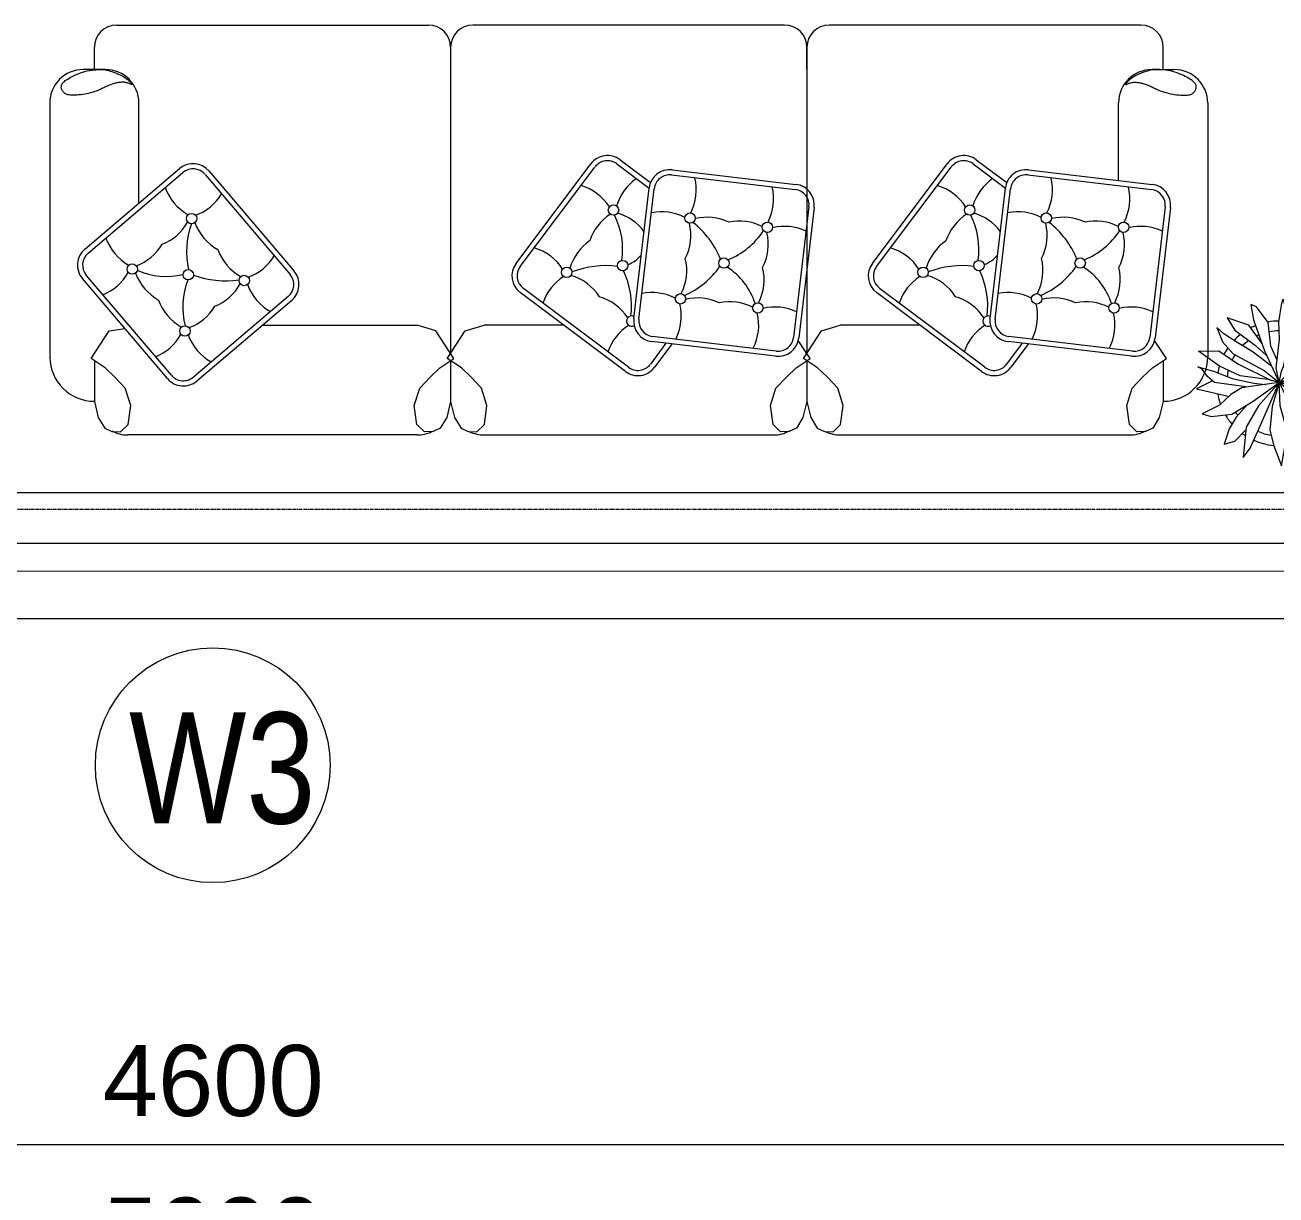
# Model space of a CAD drawing. Header units: millimetres. Extents: x 19543921 to 20171754, y -3528062 to -3222959.
# Drawn here: x 19633405 to 19635693, y -3255413 to -3253274 of the extents above; entities that cross this region are included whole.
import ezdxf

# ---------------------------------------------------------------- set-up
doc = ezdxf.new("R2010")
doc.units = ezdxf.units.MM
doc.header["$MEASUREMENT"] = 0
doc.header["$PDMODE"] = 35
doc.linetypes.add('CENTER', pattern=[2, 1.25, -0.25, 0.25, -0.25])
doc.layers.get('Defpoints').update_dxf_attribs({"color": 169})
for name, color, linetype, lineweight in [('center', 4, 'Continuous', 9), ('Dimension', 4, 'Continuous', 9), ('EDIFICIO', 5, 'Continuous', 0), ('FURNITURE', 34, 'Continuous', 5), ('text', 142, 'Continuous', 9), ('Windows', 4, 'Continuous', 13)]:
    doc.layers.add(name, color=color, linetype=linetype, lineweight=lineweight)
doc.styles.add('DIM', font='arial.ttf', dxfattribs={"width": 0.8, "height": 45})
doc.styles.add('ordinary', font='arial.ttf')
doc.dimstyles.new('outer dimension', dxfattribs={"dimtxt": 130, "dimasz": 70, "dimexe": 75, "dimexo": 150, "dimgap": 50, "dimtad": 1, "dimdec": 0, "dimrnd": 5, "dimzin": 12, "dimdsep": 46, "dimtxsty": 'ordinary', "dimblk": 'ARCHTICK', "dimcen": 0.09, "dimclrd": 256, "dimclre": 256, "dimclrt": 256, "dimadec": 0, "dimazin": 3, "dimtfac": 1, "dimtdec": 0, "dimtix": 1, "dimtmove": 1, "dimatfit": 2, "dimldrblk": 'ARCHTICK', "dimfxl": 75, "dimfxlon": 1, "dimtolj": 1, "dimtzin": 12, "dimlwd": -1, "dimarcsym": 0})

# ---------------------------------------------------------------- blocks, each defined once
blk = doc.blocks.new('MACETERA')
at = {"color": 1}
blk.add_line((0, 0), (-0.0229, 0.006), dxfattribs=at)
for points in [[(-0.006, 0.0672), (-0.0252, 0.11), (-0.033, 0.182), (-0.069, 0.23), (-0.0866, 0.2373), (-0.0778, 0.1904), (-0.0447, 0.0965), (0, 0)], [(0, 0), (-0.0087, 0.0433), (0.0011, 0.1319), (-0.0009, 0.1841), (0.0079, 0.2415), (0.0127, 0.254), (0.0205, 0.2175), (0.0244, 0.158), (0.0225, 0.1017), (0.0119, 0.0455)], [(0.0243, 0.1529), (0.0585, 0.1945), (0.0751, 0.2248), (0.0741, 0.2425), (0.0858, 0.2248), (0.0799, 0.1966), (0.0429, 0.1361), (0.0172, 0.075)], [(-0.0528, 0.1193), (-0.0924, 0.1747), (-0.1586, 0.1966), (-0.1352, 0.1591), (-0.072, 0.1121), (-0.0388, 0.0819)], [(-0.0229, 0.0493), (-0.0788, 0.0923), (-0.1304, 0.1236), (-0.1683, 0.1476), (-0.1898, 0.1674), (-0.1722, 0.1236), (-0.1401, 0.0871), (-0.0895, 0.06), (-0.0457, 0.036), (0, 0)], [(0.039, 0.0965), (0.0916, 0.1591), (0.0799, 0.1121)], [(0.0702, 0.0638), (0.1179, 0.0892), (0.1773, 0.0996), (0.2299, 0.1059), (0.1948, 0.0777), (0.1471, 0.0506), (0.114, 0.0391), (0.0848, 0.0287), (0, 0)], [(-0.1012, -0.0141), (-0.1966, -0.0005), (-0.218, 0.0182), (-0.2345, 0.0401), (-0.2472, 0.0474), (-0.1995, 0.0339), (-0.143, 0.012), (-0.0768, -0.0026), (-0.0415, -0.0066)], [(-0.203, 0.0051), (-0.2521, -0.0193), (-0.1557, -0.0423)], [(0.054, -0.0422), (0.1296, -0.0683), (0.1783, -0.085), (0.2338, -0.0955), (0.188, -0.0673), (0.1345, -0.0402), (0, 0)], [(0.1647, 0.001), (0.226, -0.0204), (0.2532, -0.0131), (0.2231, -0.0381), (0.1705, -0.0308), (0.0511, -0.0153)], [(-0.0978, -0.0684), (-0.1304, -0.1059), (-0.1518, -0.1414), (-0.1674, -0.1883), (-0.1352, -0.1789), (-0.1021, -0.1455)], [(0.042, -0.0882), (0.0527, -0.1341), (0.1033, -0.1946), (0.1354, -0.2112), (0.1228, -0.1852), (0.1013, -0.1351)], [(0.0196, -0.157), (0.0488, -0.1987), (0.0527, -0.1341)]]:
    blk.add_lwpolyline(points, dxfattribs=at)
for points in [[(0, 0), (0.0069, 0.0339), (0.0322, 0.0934), (0.0877, 0.1163), (0.1305, 0.1643), (0.15, 0.206), (0.1383, 0.1413), (0.0984, 0.0975), (0.0828, 0.0777), (0.0527, 0.0443), (0.0283, 0.0276)], [(-0.034, 0.0088), (-0.1187, 0.0203), (-0.182, 0.0495), (-0.2452, 0.0954), (-0.1839, 0.0965), (-0.1255, 0.0568), (-0.0229, 0.006)], [(0, 0), (0.1237, 0.0276), (0.1666, 0.0433), (0.2006, 0.0412), (0.2406, 0.0349), (0.2532, 0.0287), (0.2269, 0.0182), (0.1851, 0.0005), (0.1374, 0.0015), (0.077, 0.0026)], [(-0.0583, -0.0089), (-0.1138, -0.0172), (-0.1469, -0.037), (-0.182, -0.0694), (-0.2345, -0.0955), (-0.2073, -0.1038), (-0.144, -0.0965), (-0.0788, -0.0569), (0, 0)], [(0, 0), (-0.0632, -0.0715), (-0.1002, -0.1361), (-0.1099, -0.229), (-0.0885, -0.2008), (-0.0603, -0.1393)], [(0, 0), (-0.0213, -0.0736), (-0.0281, -0.1455), (-0.0165, -0.1935), (0.0069, -0.254), (0.0196, -0.1862), (0.0176, -0.1226), (0.003, -0.0715)], [(0.0439, -0.0902), (0.0897, -0.1288), (0.1305, -0.1507), (0.1792, -0.1758), (0.1617, -0.1487), (0.1228, -0.1007), (0.0819, -0.06), (0.041, -0.0339), (0, 0)]]:
    blk.add_lwpolyline(points, close=True, dxfattribs=at)
at = {"layer": 'EDIFICIO', "color": 2}
for radius, start, end in [(0.1899, 112.1899, 117.0444), (0.1899, 90.1802, 100.4342), (0.1599, 89.9979, 100.8527), (0.1899, 75.6246, 83.1915), (0.1599, 80.7652, 81.2941), (0.1899, 52.5178, 69.5104), (0.1899, 128.2978, 136.362), (0.1599, 125.3693, 134.0421), (0.1599, 112.7112, 115.423), (0.1599, 62.3359, 71.6005), (0.1599, 53.3221, 57.9441), (0.1899, 31.7493, 46.1797), (0.1899, 145.2798, 152.1809), (0.1599, 147.0701, 153.3756), (0.1599, 36.1162, 45.9028), (0.1899, 163.8479, 170.2619), (0.1599, 15.195, 20.2569), (0.1899, 13.7843, 21.7469), (0.1599, 165.5076, 172.4516), (0.1899, 358.5598, 1.7002), (0.1899, 189.6175, 199.5133), (0.1599, 343.0791, 350.6145), (0.1899, 341.495, 350.882), (0.1599, 321.2355, 333.976), (0.1899, 210.2727, 220.9121), (0.1599, 213.0771, 217.8063), (0.1899, 319.2904, 335.102), (0.1599, 246.0356, 261.1889), (0.1599, 288.7207, 294.0346), (0.1899, 305.6719, 310.6457), (0.1899, 233.6284, 237.1202), (0.1899, 245.9289, 264.8917), (0.1899, 275.5434, 282.5925), (0.1599, 276.7132, 278.0847), (0.1899, 285.0748, 296.5945)]:
    blk.add_arc((0.0001, -0.0031), radius, start, end, dxfattribs=at)
blk = doc.blocks.new('_ArchTick')
at = {"color": 0, "linetype": 'ByBlock', "const_width": 0.15}
blk.add_lwpolyline([(-0.5, -0.5), (0.5, 0.5)], dxfattribs=at)
blk = doc.blocks.new('*D84')
at = {"layer": 'Defpoints', "color": 0, "linetype": 'Continuous', "ltscale": 1000, "transparency": 16777216}
for p in [(19631449.5, -3254359), (19636049.3, -3254359), (19636049.3, -3255321.3)]:
    blk.add_point(p, dxfattribs=at)
at = {"layer": 'Dimension', "linetype": 'Continuous', "lineweight": -2, "ltscale": 1000, "transparency": 16777216}
for p, q in [((19631449.5, -3255246.3), (19631449.5, -3255396.3)), ((19636049.3, -3255246.3), (19636049.3, -3255396.3))]:
    blk.add_line(p, q, dxfattribs=at)
at = {"layer": 'Dimension', "ltscale": 1000, "transparency": 16777216}
blk.add_line((19631449.5, -3255321.3), (19636049.3, -3255321.3), dxfattribs=at)
at = {"layer": 'Dimension', "linetype": 'Continuous', "ltscale": 1000, "transparency": 16777216, "xscale": 70, "yscale": 70, "zscale": 70, "rotation": 180}
blk.add_blockref('_ArchTick', (19631449.5, -3255321.3), dxfattribs=at)
at = {"layer": 'Dimension', "linetype": 'Continuous', "ltscale": 1000, "transparency": 16777216, "xscale": 70, "yscale": 70, "zscale": 70}
blk.add_blockref('_ArchTick', (19636049.3, -3255321.3), dxfattribs=at)
at = {"layer": 'Dimension', "linetype": 'Continuous', "ltscale": 1000, "transparency": 16777216, "insert": (19633749.4, -3255204.9), "char_height": 130, "attachment_point": 5, "style": 'ordinary'}
blk.add_mtext('\\A1;4600', dxfattribs=at)
blk = doc.blocks.new('*D90')
at = {"layer": 'Defpoints', "color": 0, "linetype": 'Continuous', "ltscale": 1000, "transparency": 16777216}
for p in [(19631249.5, -3254359), (19636249.3, -3254359), (19631249.5, -3255600.4)]:
    blk.add_point(p, dxfattribs=at)
at = {"layer": 'Dimension', "linetype": 'Continuous', "lineweight": -2, "ltscale": 1000, "transparency": 16777216}
for p, q in [((19631249.5, -3255525.4), (19631249.5, -3255675.4)), ((19636249.3, -3255525.4), (19636249.3, -3255675.4))]:
    blk.add_line(p, q, dxfattribs=at)
at = {"layer": 'Dimension', "ltscale": 1000, "transparency": 16777216}
blk.add_line((19636249.3, -3255600.4), (19631249.5, -3255600.4), dxfattribs=at)
at = {"layer": 'Dimension', "linetype": 'Continuous', "ltscale": 1000, "transparency": 16777216, "xscale": 70, "yscale": 70, "zscale": 70, "rotation": 180}
blk.add_blockref('_ArchTick', (19631249.5, -3255600.4), dxfattribs=at)
at = {"layer": 'Dimension', "linetype": 'Continuous', "ltscale": 1000, "transparency": 16777216, "xscale": 70, "yscale": 70, "zscale": 70}
blk.add_blockref('_ArchTick', (19636249.3, -3255600.4), dxfattribs=at)
at = {"layer": 'Dimension', "linetype": 'Continuous', "ltscale": 1000, "transparency": 16777216, "insert": (19633749.4, -3255484), "char_height": 130, "attachment_point": 5, "style": 'ordinary'}
blk.add_mtext('\\A1;5000', dxfattribs=at)
blk = doc.blocks.new('*D39')
at = {"layer": 'Defpoints', "color": 0, "linetype": 'Continuous', "ltscale": 1000, "transparency": 16777216}
for p in [(19631049.5, -3254359), (19640649.5, -3254359), (19640649.5, -3255906.8)]:
    blk.add_point(p, dxfattribs=at)
at = {"layer": 'Dimension', "linetype": 'Continuous', "lineweight": -2, "ltscale": 1000, "transparency": 16777216}
for p, q in [((19631049.5, -3255831.8), (19631049.5, -3255981.8)), ((19640649.5, -3255831.8), (19640649.5, -3255981.8))]:
    blk.add_line(p, q, dxfattribs=at)
at = {"layer": 'Dimension', "ltscale": 1000, "transparency": 16777216}
blk.add_line((19631049.5, -3255906.8), (19640649.5, -3255906.8), dxfattribs=at)
at = {"layer": 'Dimension', "linetype": 'Continuous', "ltscale": 1000, "transparency": 16777216, "xscale": 70, "yscale": 70, "zscale": 70, "rotation": 180}
blk.add_blockref('_ArchTick', (19631049.5, -3255906.8), dxfattribs=at)
at = {"layer": 'Dimension', "linetype": 'Continuous', "ltscale": 1000, "transparency": 16777216, "xscale": 70, "yscale": 70, "zscale": 70}
blk.add_blockref('_ArchTick', (19640649.5, -3255906.8), dxfattribs=at)
at = {"layer": 'Dimension', "linetype": 'Continuous', "ltscale": 1000, "transparency": 16777216, "insert": (19635849.5, -3255790.4), "char_height": 130, "attachment_point": 5, "style": 'ordinary'}
blk.add_mtext('\\A1;9600', dxfattribs=at)

msp = doc.modelspace()

# ---------------------------------------------------------------- linework, layer by layer
at = {"layer": 'center', "color": 251, "linetype": 'CENTER', "ltscale": 5}
msp.add_line((19628965.4, -3254159), (19644132.6, -3254159), dxfattribs=at)
at = {"layer": 'FURNITURE'}
for p, q in [((19633572.7, -3253273.8), (19634142.7, -3253273.8)), ((19634794.1, -3253273.8), (19634224.1, -3253273.8)), ((19635445.6, -3253273.8), (19634875.6, -3253273.8)), ((19633532, -3253355.2), (19633532, -3253314.5)), ((19634183.4, -3253314.5), (19634183.4, -3253874.6)), ((19634183.4, -3253314.5), (19634183.4, -3253355.2)), ((19634834.8, -3253355.2), (19634834.8, -3253314.5)), ((19634834.8, -3253314.5), (19634834.8, -3253874.6)), ((19634834.8, -3253314.5), (19634834.8, -3253874.6)), ((19635486.3, -3253355.2), (19635486.3, -3253314.5)), ((19633510.6, -3253360.1), (19633514.7, -3253358.9)), ((19633552.3, -3253355.2), (19633511.6, -3253355.2)), ((19633514.7, -3253358.9), (19633518.9, -3253357.8)), ((19633518.9, -3253357.8), (19633523.1, -3253357)), ((19633523.1, -3253357), (19633527.2, -3253356.4)), ((19633527.2, -3253356.4), (19633531.2, -3253355.9)), ((19633531.2, -3253355.9), (19633535, -3253355.6)), ((19633535, -3253355.6), (19633538.5, -3253355.4)), ((19633538.5, -3253355.4), (19633541.7, -3253355.3)), ((19633541.7, -3253355.3), (19633544.4, -3253355.3)), ((19633544.4, -3253355.3), (19633546.8, -3253355.3)), ((19633546.8, -3253355.3), (19633548.6, -3253355.3)), ((19633548.6, -3253355.3), (19633550.1, -3253355.3)), ((19633550.1, -3253355.3), (19633551.3, -3253355.4)), ((19633551.3, -3253355.4), (19633552.4, -3253355.5)), ((19633552.4, -3253355.5), (19633553.5, -3253355.7)), ((19633553.5, -3253355.7), (19633554.8, -3253356.1)), ((19633554.8, -3253356.1), (19633556.3, -3253356.5)), ((19633556.3, -3253356.5), (19633558.3, -3253357.2)), ((19633558.3, -3253357.2), (19633560.8, -3253358)), ((19633560.8, -3253358), (19633563.8, -3253359)), ((19633563.8, -3253359), (19633567.1, -3253360.2)), ((19635454.5, -3253359), (19635451.1, -3253360.2)), ((19635457.4, -3253358), (19635454.5, -3253359)), ((19635459.9, -3253357.2), (19635457.4, -3253358)), ((19635461.9, -3253356.5), (19635459.9, -3253357.2)), ((19635463.5, -3253356.1), (19635461.9, -3253356.5)), ((19635464.7, -3253355.7), (19635463.5, -3253356.1)), ((19635465.9, -3253355.5), (19635464.7, -3253355.7)), ((19635465.9, -3253355.2), (19635506.6, -3253355.2)), ((19635466.9, -3253355.4), (19635465.9, -3253355.5)), ((19635468.2, -3253355.3), (19635466.9, -3253355.4)), ((19635469.6, -3253355.3), (19635468.2, -3253355.3)), ((19635471.5, -3253355.3), (19635469.6, -3253355.3)), ((19635473.8, -3253355.3), (19635471.5, -3253355.3)), ((19635476.6, -3253355.3), (19635473.8, -3253355.3)), ((19635479.8, -3253355.4), (19635476.6, -3253355.3)), ((19635483.3, -3253355.6), (19635479.8, -3253355.4)), ((19635487.1, -3253355.9), (19635483.3, -3253355.6)), ((19635491, -3253356.4), (19635487.1, -3253355.9)), ((19635495.1, -3253357), (19635491, -3253356.4)), ((19635499.3, -3253357.8), (19635495.1, -3253357)), ((19635503.5, -3253358.9), (19635499.3, -3253357.8)), ((19635507.7, -3253360.1), (19635503.5, -3253358.9)), ((19633472.2, -3253383.4), (19633472.8, -3253382.2)), ((19633472.8, -3253382.2), (19633473.6, -3253380.9)), ((19633473.6, -3253380.9), (19633474.5, -3253379.6)), ((19633474.5, -3253379.6), (19633475.8, -3253378.2)), ((19633475.8, -3253378.2), (19633477.2, -3253376.9)), ((19633477.2, -3253376.9), (19633478.9, -3253375.5)), ((19633478.9, -3253375.5), (19633480.9, -3253374)), ((19633480.9, -3253374), (19633483.2, -3253372.6)), ((19633483.2, -3253372.6), (19633485.7, -3253371)), ((19633485.7, -3253371), (19633488.5, -3253369.4)), ((19633488.5, -3253369.4), (19633491.7, -3253367.8)), ((19633491.7, -3253367.8), (19633495.1, -3253366.2)), ((19633495.1, -3253366.2), (19633498.7, -3253364.5)), ((19633498.7, -3253364.5), (19633502.5, -3253362.9)), ((19633502.5, -3253362.9), (19633506.5, -3253361.4)), ((19633506.5, -3253361.4), (19633510.6, -3253360.1)), ((19633563.1, -3253382.6), (19633561.4, -3253383.2)), ((19633564.8, -3253382), (19633563.1, -3253382.6)), ((19633566.5, -3253381.5), (19633564.8, -3253382)), ((19633568.3, -3253380.9), (19633566.5, -3253381.5)), ((19633567.1, -3253360.2), (19633570.6, -3253361.5)), ((19633570.1, -3253380.4), (19633568.3, -3253380.9)), ((19633572, -3253380), (19633570.1, -3253380.4)), ((19633570.6, -3253361.5), (19633574.3, -3253363)), ((19633573.8, -3253379.6), (19633572, -3253380)), ((19633575.7, -3253379.2), (19633573.8, -3253379.6)), ((19633574.3, -3253363), (19633578, -3253364.6)), ((19633577.5, -3253379), (19633575.7, -3253379.2)), ((19633579.3, -3253378.7), (19633577.5, -3253379)), ((19633578, -3253364.6), (19633581.7, -3253366.3)), ((19633581.1, -3253378.6), (19633579.3, -3253378.7)), ((19633582.8, -3253378.5), (19633581.1, -3253378.6)), ((19633581.7, -3253366.3), (19633585.1, -3253368.2)), ((19633584.5, -3253378.5), (19633582.8, -3253378.5)), ((19633586.2, -3253378.6), (19633584.5, -3253378.5)), ((19633585.1, -3253368.2), (19633588.3, -3253370.2)), ((19633587.8, -3253378.8), (19633586.2, -3253378.6)), ((19633589.4, -3253379.1), (19633587.8, -3253378.8)), ((19633588.3, -3253370.2), (19633591.2, -3253372.2)), ((19633590.9, -3253379.4), (19633589.4, -3253379.1)), ((19633592.5, -3253379.8), (19633590.9, -3253379.4)), ((19633591.2, -3253372.2), (19633593.7, -3253374.3)), ((19633594, -3253380.3), (19633592.5, -3253379.8)), ((19633593.7, -3253374.3), (19633595.9, -3253376.2)), ((19633595.4, -3253380.9), (19633594, -3253380.3)), ((19633596.8, -3253381.4), (19633595.4, -3253380.9)), ((19633595.9, -3253376.2), (19633597.7, -3253378)), ((19633598.1, -3253382), (19633596.8, -3253381.4)), ((19633597.7, -3253378), (19633599.1, -3253379.6)), ((19633599.2, -3253382.4), (19633598.1, -3253382)), ((19633599.1, -3253379.6), (19633600.2, -3253380.9)), ((19633600.1, -3253382.7), (19633599.2, -3253382.4)), ((19633600.2, -3253380.9), (19633600.7, -3253381.9)), ((19633600.7, -3253381.9), (19633600.9, -3253382.5)), ((19633600.9, -3253382.5), (19633600.7, -3253382.7)), ((19635417.5, -3253381.9), (19635417.3, -3253382.5)), ((19635417.3, -3253382.5), (19635417.6, -3253382.7)), ((19635418.1, -3253380.9), (19635417.5, -3253381.9)), ((19635419.1, -3253379.6), (19635418.1, -3253380.9)), ((19635418.2, -3253382.7), (19635419, -3253382.4)), ((19635419, -3253382.4), (19635420.1, -3253382)), ((19635420.5, -3253378), (19635419.1, -3253379.6)), ((19635420.1, -3253382), (19635421.4, -3253381.4)), ((19635422.4, -3253376.2), (19635420.5, -3253378)), ((19635421.4, -3253381.4), (19635422.8, -3253380.9)), ((19635424.5, -3253374.3), (19635422.4, -3253376.2)), ((19635422.8, -3253380.9), (19635424.3, -3253380.3)), ((19635424.3, -3253380.3), (19635425.8, -3253379.8)), ((19635427.1, -3253372.2), (19635424.5, -3253374.3)), ((19635425.8, -3253379.8), (19635427.3, -3253379.4)), ((19635429.9, -3253370.2), (19635427.1, -3253372.2)), ((19635427.3, -3253379.4), (19635428.9, -3253379.1)), ((19635428.9, -3253379.1), (19635430.5, -3253378.8)), ((19635433.1, -3253368.2), (19635429.9, -3253370.2)), ((19635430.5, -3253378.8), (19635432.1, -3253378.6)), ((19635432.1, -3253378.6), (19635433.7, -3253378.5)), ((19635436.6, -3253366.3), (19635433.1, -3253368.2)), ((19635433.7, -3253378.5), (19635435.4, -3253378.5)), ((19635435.4, -3253378.5), (19635437.2, -3253378.6)), ((19635440.2, -3253364.6), (19635436.6, -3253366.3)), ((19635437.2, -3253378.6), (19635439, -3253378.7)), ((19635439, -3253378.7), (19635440.8, -3253379)), ((19635443.9, -3253363), (19635440.2, -3253364.6)), ((19635440.8, -3253379), (19635442.6, -3253379.2)), ((19635442.6, -3253379.2), (19635444.4, -3253379.6)), ((19635447.6, -3253361.5), (19635443.9, -3253363)), ((19635444.4, -3253379.6), (19635446.3, -3253380)), ((19635446.3, -3253380), (19635448.1, -3253380.4)), ((19635451.1, -3253360.2), (19635447.6, -3253361.5)), ((19635448.1, -3253380.4), (19635449.9, -3253380.9)), ((19635449.9, -3253380.9), (19635451.7, -3253381.5)), ((19635451.7, -3253381.5), (19635453.4, -3253382)), ((19635453.4, -3253382), (19635455.1, -3253382.6)), ((19635455.1, -3253382.6), (19635456.8, -3253383.2)), ((19635511.7, -3253361.4), (19635507.7, -3253360.1)), ((19635515.7, -3253362.9), (19635511.7, -3253361.4)), ((19635519.5, -3253364.5), (19635515.7, -3253362.9)), ((19635523.2, -3253366.2), (19635519.5, -3253364.5)), ((19635526.6, -3253367.8), (19635523.2, -3253366.2)), ((19635529.7, -3253369.4), (19635526.6, -3253367.8)), ((19635532.5, -3253371), (19635529.7, -3253369.4)), ((19635535.1, -3253372.6), (19635532.5, -3253371)), ((19635537.3, -3253374), (19635535.1, -3253372.6)), ((19635539.3, -3253375.5), (19635537.3, -3253374)), ((19635541, -3253376.9), (19635539.3, -3253375.5)), ((19635542.5, -3253378.2), (19635541, -3253376.9)), ((19635543.7, -3253379.6), (19635542.5, -3253378.2)), ((19635544.7, -3253380.9), (19635543.7, -3253379.6)), ((19635545.5, -3253382.2), (19635544.7, -3253380.9)), ((19635546, -3253383.4), (19635545.5, -3253382.2)), ((19633471.5, -3253386.9), (19633471.6, -3253385.8)), ((19633471.5, -3253388.1), (19633471.5, -3253386.9)), ((19633471.7, -3253389.1), (19633471.5, -3253388.1)), ((19633471.6, -3253385.8), (19633471.8, -3253384.6)), ((19633471.9, -3253390.2), (19633471.7, -3253389.1)), ((19633471.8, -3253384.6), (19633472.2, -3253383.4)), ((19633472.2, -3253391.2), (19633471.9, -3253390.2)), ((19633472.6, -3253392.1), (19633472.2, -3253391.2)), ((19633473, -3253393.1), (19633472.6, -3253392.1)), ((19633473.5, -3253394), (19633473, -3253393.1)), ((19633474.1, -3253394.8), (19633473.5, -3253394)), ((19633474.7, -3253395.7), (19633474.1, -3253394.8)), ((19633475.4, -3253396.5), (19633474.7, -3253395.7)), ((19633476.1, -3253397.3), (19633475.4, -3253396.5)), ((19633477, -3253398.1), (19633476.1, -3253397.3)), ((19633477.9, -3253398.9), (19633477, -3253398.1)), ((19633479, -3253399.6), (19633477.9, -3253398.9)), ((19633480.2, -3253400.3), (19633479, -3253399.6)), ((19633481.7, -3253400.9), (19633480.2, -3253400.3)), ((19633483.4, -3253401.4), (19633481.7, -3253400.9)), ((19633485.5, -3253401.8), (19633483.4, -3253401.4)), ((19633487.8, -3253402), (19633485.5, -3253401.8)), ((19633490.6, -3253402.2), (19633487.8, -3253402)), ((19633493.6, -3253402.2), (19633490.6, -3253402.2)), ((19633496.9, -3253402.1), (19633493.6, -3253402.2)), ((19633500.3, -3253401.9), (19633496.9, -3253402.1)), ((19633503.9, -3253401.6), (19633500.3, -3253401.9)), ((19633507.5, -3253401.2), (19633503.9, -3253401.6)), ((19633511.1, -3253400.7), (19633507.5, -3253401.2)), ((19633514.5, -3253400.2), (19633511.1, -3253400.7)), ((19633517.9, -3253399.6), (19633514.5, -3253400.2)), ((19633521.1, -3253398.9), (19633517.9, -3253399.6)), ((19633524.2, -3253398.1), (19633521.1, -3253398.9)), ((19633527.1, -3253397.4), (19633524.2, -3253398.1)), ((19633529.8, -3253396.5), (19633527.1, -3253397.4)), ((19633532.5, -3253395.7), (19633529.8, -3253396.5)), ((19633535, -3253394.8), (19633532.5, -3253395.7)), ((19633537.4, -3253393.9), (19633535, -3253394.8)), ((19633539.7, -3253393), (19633537.4, -3253393.9)), ((19633541.8, -3253392.1), (19633539.7, -3253393)), ((19633543.9, -3253391.1), (19633541.8, -3253392.1)), ((19633545.8, -3253390.2), (19633543.9, -3253391.1)), ((19633547.7, -3253389.3), (19633545.8, -3253390.2)), ((19633549.6, -3253388.4), (19633547.7, -3253389.3)), ((19633551.3, -3253387.6), (19633549.6, -3253388.4)), ((19633553.1, -3253386.7), (19633551.3, -3253387.6)), ((19633554.8, -3253386), (19633553.1, -3253386.7)), ((19633556.5, -3253385.2), (19633554.8, -3253386)), ((19633558.1, -3253384.5), (19633556.5, -3253385.2)), ((19633559.8, -3253383.8), (19633558.1, -3253384.5)), ((19633561.4, -3253383.2), (19633559.8, -3253383.8)), ((19633600.7, -3253382.7), (19633600.1, -3253382.7)), ((19635417.6, -3253382.7), (19635418.2, -3253382.7)), ((19635456.8, -3253383.2), (19635458.5, -3253383.8)), ((19635458.5, -3253383.8), (19635460.1, -3253384.5)), ((19635460.1, -3253384.5), (19635461.8, -3253385.2)), ((19635461.8, -3253385.2), (19635463.5, -3253386)), ((19635463.5, -3253386), (19635465.2, -3253386.7)), ((19635465.2, -3253386.7), (19635466.9, -3253387.6)), ((19635466.9, -3253387.6), (19635468.7, -3253388.4)), ((19635468.7, -3253388.4), (19635470.5, -3253389.3)), ((19635470.5, -3253389.3), (19635472.4, -3253390.2)), ((19635472.4, -3253390.2), (19635474.4, -3253391.1)), ((19635474.4, -3253391.1), (19635476.4, -3253392.1)), ((19635476.4, -3253392.1), (19635478.6, -3253393)), ((19635478.6, -3253393), (19635480.9, -3253393.9)), ((19635480.9, -3253393.9), (19635483.2, -3253394.8)), ((19635483.2, -3253394.8), (19635485.8, -3253395.7)), ((19635485.8, -3253395.7), (19635488.4, -3253396.5)), ((19635488.4, -3253396.5), (19635491.2, -3253397.4)), ((19635491.2, -3253397.4), (19635494.1, -3253398.1)), ((19635494.1, -3253398.1), (19635497.1, -3253398.9)), ((19635497.1, -3253398.9), (19635500.3, -3253399.6)), ((19635500.3, -3253399.6), (19635503.7, -3253400.2)), ((19635503.7, -3253400.2), (19635507.2, -3253400.7)), ((19635507.2, -3253400.7), (19635510.8, -3253401.2)), ((19635510.8, -3253401.2), (19635514.4, -3253401.6)), ((19635514.4, -3253401.6), (19635517.9, -3253401.9)), ((19635517.9, -3253401.9), (19635521.4, -3253402.1)), ((19635521.4, -3253402.1), (19635524.6, -3253402.2)), ((19635524.6, -3253402.2), (19635527.7, -3253402.2)), ((19635527.7, -3253402.2), (19635530.4, -3253402)), ((19635530.4, -3253402), (19635532.8, -3253401.8)), ((19635532.8, -3253401.8), (19635534.8, -3253401.4)), ((19635534.8, -3253401.4), (19635536.5, -3253400.9)), ((19635536.5, -3253400.9), (19635538, -3253400.3)), ((19635538, -3253400.3), (19635539.3, -3253399.6)), ((19635539.3, -3253399.6), (19635540.3, -3253398.9)), ((19635540.3, -3253398.9), (19635541.3, -3253398.1)), ((19635541.3, -3253398.1), (19635542.1, -3253397.3)), ((19635542.1, -3253397.3), (19635542.9, -3253396.5)), ((19635542.9, -3253396.5), (19635543.6, -3253395.7)), ((19635543.6, -3253395.7), (19635544.2, -3253394.8)), ((19635544.2, -3253394.8), (19635544.7, -3253394)), ((19635544.7, -3253394), (19635545.2, -3253393.1)), ((19635545.2, -3253393.1), (19635545.7, -3253392.1)), ((19635545.7, -3253392.1), (19635546, -3253391.2)), ((19635546.4, -3253384.6), (19635546, -3253383.4)), ((19635546, -3253391.2), (19635546.3, -3253390.2)), ((19635546.3, -3253390.2), (19635546.6, -3253389.1)), ((19635546.7, -3253385.8), (19635546.4, -3253384.6)), ((19635546.6, -3253389.1), (19635546.7, -3253388.1)), ((19635546.7, -3253386.9), (19635546.7, -3253385.8)), ((19635546.7, -3253388.1), (19635546.7, -3253386.9)), ((19633450.6, -3253416.3), (19633450.6, -3253880.6)), ((19633613.4, -3253599.7), (19633613.4, -3253416.3)), ((19635404.8, -3253558.1), (19635404.8, -3253416.3)), ((19635567.7, -3253416.3), (19635567.7, -3253880.6)), ((19633514.4, -3253683.8), (19633687.9, -3253536.4)), ((19633741.6, -3253540.7), (19633897.1, -3253723.7)), ((19634303.2, -3253709.9), (19634439.8, -3253527.8)), ((19634310.8, -3253715.6), (19634447.4, -3253533.5)), ((19634487.4, -3253527.8), (19634546.4, -3253572)), ((19634493.2, -3253520.2), (19634548.9, -3253562)), ((19634954.6, -3253709.9), (19635091.3, -3253527.8)), ((19634962.2, -3253715.6), (19635098.9, -3253533.5)), ((19635138.9, -3253527.8), (19635197.8, -3253572)), ((19635144.6, -3253520.2), (19635200.4, -3253562)), ((19633520.6, -3253691.1), (19633694, -3253543.6)), ((19633734.3, -3253546.9), (19633889.9, -3253729.9)), ((19633665.6, -3253920.5), (19633510, -3253737.5)), ((19633672.8, -3253914.4), (19633517.3, -3253731.3)), ((19633886.6, -3253770.2), (19633713.1, -3253917.6)), ((19634502.9, -3253907.4), (19634310.8, -3253763.2)), ((19634508.6, -3253899.7), (19634316.5, -3253755.6)), ((19635154.3, -3253907.4), (19634962.2, -3253763.2)), ((19635160, -3253899.7), (19634967.9, -3253755.6)), ((19633892.8, -3253777.4), (19633719.3, -3253924.9)), ((19633526, -3253883.8), (19633558.9, -3253833.2)), ((19633558.9, -3253833.2), (19633587.8, -3253829)), ((19633839.7, -3253822.5), (19634122.3, -3253822.5)), ((19634156.5, -3253833.2), (19634122.3, -3253822.5)), ((19634189.4, -3253883.8), (19634156.5, -3253833.2)), ((19634177.4, -3253883.8), (19634210.3, -3253833.2)), ((19634210.3, -3253833.2), (19634244.5, -3253822.5)), ((19634389.8, -3253822.5), (19634244.5, -3253822.5)), ((19634828.8, -3253883.8), (19634861.7, -3253833.2)), ((19634861.7, -3253833.2), (19634895.9, -3253822.5)), ((19635041.3, -3253822.5), (19634895.9, -3253822.5)), ((19634577.2, -3253855.9), (19634548.6, -3253894)), ((19634588.2, -3253857.2), (19634556.2, -3253899.7)), ((19634840.8, -3253883.8), (19634819.2, -3253850.6)), ((19635228.7, -3253855.9), (19635200, -3253894)), ((19635239.6, -3253857.2), (19635207.6, -3253899.7)), ((19635492.3, -3253883.8), (19635470.6, -3253850.6)), ((19633551.6, -3253900.7), (19633526, -3253883.8)), ((19634163.7, -3253900.7), (19634189.4, -3253883.8)), ((19634203.1, -3253900.7), (19634177.4, -3253883.8)), ((19634815.2, -3253900.7), (19634840.8, -3253883.8)), ((19634854.5, -3253900.7), (19634828.8, -3253883.8)), ((19635466.6, -3253900.7), (19635492.3, -3253883.8)), ((19633532, -3253887.8), (19633532, -3253962.4)), ((19633569.4, -3253917.6), (19633551.6, -3253900.7)), ((19634146, -3253917.6), (19634163.7, -3253900.7)), ((19634183.4, -3253887.8), (19634183.4, -3253962.4)), ((19634183.4, -3253887.8), (19634183.4, -3253962.4)), ((19634220.8, -3253917.6), (19634203.1, -3253900.7)), ((19634797.4, -3253917.6), (19634815.2, -3253900.7)), ((19634834.8, -3253887.8), (19634834.8, -3253962.4)), ((19634834.8, -3253887.8), (19634834.8, -3253962.4)), ((19634872.3, -3253917.6), (19634854.5, -3253900.7)), ((19635448.8, -3253917.6), (19635466.6, -3253900.7)), ((19635486.3, -3253887.8), (19635486.3, -3253962.4)), ((19633588.5, -3253937.7), (19633569.4, -3253917.6)), ((19634126.9, -3253937.7), (19634146, -3253917.6)), ((19634239.9, -3253937.7), (19634220.8, -3253917.6)), ((19634778.3, -3253937.7), (19634797.4, -3253917.6)), ((19634891.4, -3253937.7), (19634872.3, -3253917.6)), ((19635429.8, -3253937.7), (19635448.8, -3253917.6)), ((19633598.4, -3253969.8), (19633588.5, -3253937.7)), ((19634117, -3253969.8), (19634126.9, -3253937.7)), ((19634249.8, -3253969.8), (19634239.9, -3253937.7)), ((19634768.5, -3253969.8), (19634778.3, -3253937.7)), ((19634901.2, -3253969.8), (19634891.4, -3253937.7)), ((19635419.9, -3253969.8), (19635429.8, -3253937.7)), ((19633532, -3253962.4), (19633539.1, -3253991.5)), ((19633593.8, -3254004.4), (19633598.4, -3253969.8)), ((19634121.6, -3254004.4), (19634117, -3253969.8)), ((19634183.4, -3253962.4), (19634176.2, -3253991.5)), ((19634183.4, -3253962.4), (19634190.6, -3253991.5)), ((19634245.2, -3254004.4), (19634249.8, -3253969.8)), ((19634773.1, -3254004.4), (19634768.5, -3253969.8)), ((19634834.8, -3253962.4), (19634827.7, -3253991.5)), ((19634834.8, -3253962.4), (19634842, -3253991.5)), ((19634896.6, -3254004.4), (19634901.2, -3253969.8)), ((19635424.5, -3254004.4), (19635419.9, -3253969.8)), ((19635486.3, -3253962.4), (19635479.1, -3253991.5)), ((19633539.1, -3253991.5), (19633551, -3254010.8)), ((19634176.2, -3253991.5), (19634164.4, -3254010.8)), ((19634190.6, -3253991.5), (19634202.4, -3254010.8)), ((19634827.7, -3253991.5), (19634815.8, -3254010.8)), ((19634842, -3253991.5), (19634853.8, -3254010.8)), ((19635479.1, -3253991.5), (19635467.3, -3254010.8)), ((19633551, -3254010.8), (19633564.1, -3254017.2)), ((19633564.1, -3254017.2), (19633579.9, -3254018)), ((19633579.9, -3254018), (19633593.8, -3254004.4)), ((19634135.4, -3254018), (19634121.6, -3254004.4)), ((19634151.2, -3254017.2), (19634135.4, -3254018)), ((19634164.4, -3254010.8), (19634151.2, -3254017.2)), ((19634202.4, -3254010.8), (19634215.6, -3254017.2)), ((19634215.6, -3254017.2), (19634231.4, -3254018)), ((19634231.4, -3254018), (19634245.2, -3254004.4)), ((19634786.9, -3254018), (19634773.1, -3254004.4)), ((19634802.7, -3254017.2), (19634786.9, -3254018)), ((19634815.8, -3254010.8), (19634802.7, -3254017.2)), ((19634853.8, -3254010.8), (19634867, -3254017.2)), ((19634867, -3254017.2), (19634882.8, -3254018)), ((19634882.8, -3254018), (19634896.6, -3254004.4)), ((19635438.3, -3254018), (19635424.5, -3254004.4)), ((19635454.1, -3254017.2), (19635438.3, -3254018)), ((19635467.3, -3254010.8), (19635454.1, -3254017.2)), ((19634122.3, -3254023.5), (19633593.1, -3254023.5)), ((19634244.5, -3254023.5), (19634773.8, -3254023.5)), ((19634895.9, -3254023.5), (19635425.2, -3254023.5))]:
    msp.add_line(p, q, dxfattribs=at)
for points in [[(19634588.6, -3253538.6), (19634814.7, -3253565.3)], [(19635240.1, -3253538.6), (19635466.2, -3253565.3)], [(19634587.5, -3253548.1), (19634813.6, -3253574.8)], [(19635239, -3253548.1), (19635465.1, -3253574.8)], [(19634518.2, -3253810.5), (19634546.4, -3253572)], [(19634527.7, -3253811.7), (19634555.8, -3253573.1)], [(19635169.7, -3253810.5), (19635197.8, -3253572)], [(19635179.1, -3253811.7), (19635207.2, -3253573.1)], [(19634838.7, -3253606.5), (19634810.5, -3253845)], [(19634848.1, -3253607.6), (19634820, -3253846.1)], [(19635490.1, -3253606.5), (19635462, -3253845)], [(19635499.6, -3253607.6), (19635471.4, -3253846.1)], [(19634777.7, -3253879.5), (19634551.6, -3253852.8)], [(19634778.8, -3253870), (19634552.7, -3253843.4)], [(19635429.1, -3253879.5), (19635203, -3253852.8)], [(19635430.2, -3253870), (19635204.1, -3253843.4)]]:
    msp.add_lwpolyline(points, dxfattribs=at)
for centre in [(19634481.3, -3253612.2), (19635132.7, -3253612.2), (19633709.7, -3253627.9), (19634621.2, -3253626.9), (19634762.6, -3253643.6), (19635272.6, -3253626.9), (19635414, -3253643.6), (19634683.2, -3253709.1), (19635334.6, -3253709.1), (19633601.2, -3253720.1), (19633703.6, -3253730.6), (19634395.8, -3253726.1), (19634498, -3253713.8), (19635047.3, -3253726.1), (19635149.5, -3253713.8), (19633806, -3253741.1), (19634603.8, -3253774.6), (19635255.2, -3253774.6), (19634745.2, -3253791.2), (19635396.6, -3253791.2), (19633697.5, -3253833.4)]:
    msp.add_circle(centre, 9.52, dxfattribs=at)
for centre, radius, start, end in [((19633572.7, -3253314.5), 40.7, 90, 180), ((19634142.7, -3253314.5), 40.7, 0, 90), ((19634224.1, -3253314.5), 40.7, 90, 180), ((19634794.1, -3253314.5), 40.7, 0, 90), ((19634875.6, -3253314.5), 40.7, 90, 180), ((19635445.6, -3253314.5), 40.7, 0, 90), ((19633511.6, -3253416.3), 61.1, 90, 180), ((19633552.3, -3253416.3), 61.1, 0, 90), ((19635465.9, -3253416.3), 61.1, 90, 180), ((19635506.6, -3253416.3), 61.1, 0, 90), ((19634470.3, -3253550.6), 38.1, 53.1132, 143.1132), ((19635121.7, -3253550.6), 38.1, 53.1132, 143.1132), ((19633712.5, -3253565.4), 38.1, 40.3627, 130.3627), ((19633712.5, -3253565.4), 28.6, 40.3627, 130.3627), ((19634470.3, -3253550.6), 28.6, 53.1132, 143.1132), ((19634584.2, -3253576.5), 38.1, 83.2752, 173.2752), ((19635121.7, -3253550.6), 28.6, 53.1132, 143.1132), ((19635235.6, -3253576.5), 38.1, 83.2752, 173.2752), ((19634575.9, -3253630.8), 92.7, 124.6934, 163.5834), ((19634584.2, -3253576.5), 28.6, 83.2752, 173.2752), ((19634539.9, -3253575.1), 92.7, 332.8049, 13.7454), ((19634810.3, -3253603.1), 38.1, 353.2752, 83.2752), ((19635227.3, -3253630.8), 92.7, 124.6934, 163.5834), ((19635235.6, -3253576.5), 28.6, 83.2752, 173.2752), ((19635191.3, -3253575.1), 92.7, 332.8049, 13.7454), ((19635461.7, -3253603.1), 38.1, 353.2752, 83.2752), ((19633748.7, -3253539.7), 92.7, 199.8924, 240.8329), ((19633685.4, -3253534.6), 92.7, 289.8924, 328.7825), ((19634395.7, -3253656.4), 92.7, 32.6429, 73.5834), ((19634681.3, -3253591.8), 92.7, 332.8049, 13.7454), ((19634810.3, -3253603.1), 28.6, 353.2752, 83.2752), ((19635047.1, -3253656.4), 92.7, 32.6429, 73.5834), ((19635332.7, -3253591.8), 92.7, 332.8049, 13.7454), ((19635461.7, -3253603.1), 28.6, 353.2752, 83.2752), ((19633621.5, -3253588.9), 92.7, 291.9428, 330.8329), ((19634525.6, -3253697.8), 92.7, 122.6429, 161.533), ((19634358, -3253684.4), 140, 351.8108, 26.6796), ((19634462.7, -3253706.8), 92.7, 36.7359, 73.5834), ((19634569.4, -3253708.2), 92.7, 62.8049, 101.695), ((19634652.6, -3253718), 92.7, 64.8553, 103.7454), ((19634710.8, -3253724.9), 92.7, 62.8049, 101.695), ((19635177, -3253697.8), 92.7, 122.6429, 161.533), ((19635009.4, -3253684.4), 140, 351.8108, 26.6796), ((19635114.2, -3253706.8), 92.7, 36.7359, 73.5834), ((19635220.8, -3253708.2), 92.7, 62.8049, 101.695), ((19635304.1, -3253718), 92.7, 64.8553, 103.7454), ((19635362.2, -3253724.9), 92.7, 62.8049, 101.695), ((19633852.8, -3253688.2), 152.2, 160.4935, 192.4958), ((19633803, -3253603.6), 92.7, 199.8924, 240.8329), ((19634530, -3253658.4), 92.7, 332.8049, 13.7454), ((19634518.5, -3253769.1), 172.4, 23.0068, 51.1709), ((19634638.2, -3253573.3), 140, 291.9727, 326.8415), ((19634671.5, -3253675.1), 92.7, 332.8049, 13.7454), ((19634794.1, -3253734.7), 92.7, 64.8553, 103.7454), ((19635181.5, -3253658.4), 92.7, 332.8049, 13.7454), ((19635169.9, -3253769.1), 172.4, 23.0068, 51.1709), ((19635289.6, -3253573.3), 140, 291.9727, 326.8415), ((19635322.9, -3253675.1), 92.7, 332.8049, 13.7454), ((19635445.5, -3253734.7), 92.7, 64.8553, 103.7454), ((19633640.2, -3253631.9), 92.7, 199.8924, 240.8329), ((19633576.9, -3253626.8), 92.7, 289.8924, 328.7825), ((19634490.4, -3253744.7), 92.7, 124.6934, 163.5834), ((19635141.9, -3253744.7), 92.7, 124.6934, 163.5834), ((19633539.1, -3253712.8), 38.1, 130.3627, 220.3627), ((19633539.1, -3253712.8), 28.6, 130.3627, 220.3627), ((19633845, -3253653), 92.7, 199.8924, 240.8329), ((19633781.7, -3253647.9), 92.7, 289.8924, 328.7825), ((19634310.2, -3253770.3), 92.7, 32.6429, 73.5834), ((19634484.1, -3253654.4), 62.4, 291.8993, 319.89), ((19634522.5, -3253722.7), 92.7, 332.8049, 13.7454), ((19634961.6, -3253770.3), 92.7, 32.6429, 73.5834), ((19635135.6, -3253654.4), 62.4, 291.8993, 319.89), ((19635173.9, -3253722.7), 92.7, 332.8049, 13.7454), ((19633663.6, -3253606.2), 127.5, 245.3975, 283.8476), ((19633868.1, -3253748.4), 38.1, 310.3627, 40.3627), ((19634333.6, -3253732.7), 38.1, 143.1132, 233.1132), ((19634333.6, -3253732.7), 28.6, 143.1132, 233.1132), ((19634467.1, -3253886.3), 172.4, 82.8448, 111.0089), ((19634361.9, -3253788.1), 152.2, 353.244, 25.2464), ((19634550.5, -3253628.7), 152.2, 293.4059, 325.4083), ((19634619.3, -3253823.1), 127.5, 18.31, 56.7601), ((19634663.9, -3253739.4), 92.7, 332.8049, 13.7454), ((19634985.1, -3253732.7), 38.1, 143.1132, 233.1132), ((19634985.1, -3253732.7), 28.6, 143.1132, 233.1132), ((19635118.6, -3253886.3), 172.4, 82.8448, 111.0089), ((19635013.3, -3253788.1), 152.2, 353.244, 25.2464), ((19635201.9, -3253628.7), 152.2, 293.4059, 325.4083), ((19635270.7, -3253823.1), 127.5, 18.31, 56.7601), ((19635315.3, -3253739.4), 92.7, 332.8049, 13.7454), ((19633513, -3253681.1), 92.7, 291.9428, 330.8329), ((19633694.5, -3253695.8), 92.7, 199.8924, 240.8329), ((19633833.7, -3253790.2), 140, 159.0602, 193.9291), ((19633771.8, -3253569.2), 172.4, 250.0943, 278.2584), ((19633717.8, -3253702.2), 92.7, 291.9428, 330.8329), ((19633899.3, -3253716.9), 92.7, 199.8924, 240.8329), ((19633868.1, -3253748.4), 28.6, 310.3627, 40.3627), ((19634440.1, -3253811.7), 92.7, 122.6429, 161.533), ((19634377.3, -3253820.7), 92.7, 32.6429, 73.5834), ((19635091.5, -3253811.7), 92.7, 122.6429, 161.533), ((19635028.7, -3253820.7), 92.7, 32.6429, 73.5834), ((19634429.1, -3253859.6), 92.7, 32.6429, 73.5834), ((19634552, -3253855.8), 92.7, 62.8049, 101.695), ((19635080.5, -3253859.6), 92.7, 32.6429, 73.5834), ((19635203.4, -3253855.8), 92.7, 62.8049, 101.695), ((19633736.4, -3253745.2), 92.7, 199.8924, 240.8329), ((19633673.2, -3253740.1), 92.7, 289.8924, 328.7825), ((19634512.6, -3253806), 92.7, 332.8049, 13.7454), ((19634635.2, -3253865.7), 92.7, 64.8553, 103.7454), ((19634693.4, -3253872.5), 92.7, 62.8049, 101.695), ((19634776.7, -3253882.3), 92.7, 64.8553, 103.7454), ((19635164.1, -3253806), 92.7, 332.8049, 13.7454), ((19635286.7, -3253865.7), 92.7, 64.8553, 103.7454), ((19635344.8, -3253872.5), 92.7, 62.8049, 101.695), ((19635428.1, -3253882.3), 92.7, 64.8553, 103.7454), ((19634514.7, -3253815.3), 9.52, 65.496, 300.7112), ((19634556.1, -3253815), 38.1, 173.2752, 263.2752), ((19634556.1, -3253815), 28.6, 173.2752, 263.2752), ((19634654.1, -3253822.7), 92.7, 332.8049, 13.7454), ((19635166.2, -3253815.3), 9.52, 65.496, 300.7112), ((19635207.5, -3253815), 38.1, 173.2752, 263.2752), ((19635207.5, -3253815), 28.6, 173.2752, 263.2752), ((19635305.5, -3253822.7), 92.7, 332.8049, 13.7454), ((19633609.3, -3253794.4), 92.7, 291.9428, 330.8329), ((19634559, -3253901), 92.7, 122.6429, 161.533), ((19635210.4, -3253901), 92.7, 122.6429, 161.533), ((19633790.8, -3253809.1), 92.7, 199.8924, 240.8329), ((19634782.2, -3253841.7), 38.1, 263.2752, 353.2752), ((19634782.2, -3253841.7), 28.6, 263.2752, 353.2752), ((19635433.6, -3253841.7), 38.1, 263.2752, 353.2752), ((19635433.6, -3253841.7), 28.6, 263.2752, 353.2752), ((19633532, -3253880.6), 81.4, 180, 270), ((19635486.3, -3253880.6), 81.4, 270, 0), ((19634525.7, -3253876.9), 38.1, 233.1132, 323.1132), ((19634525.7, -3253876.9), 28.6, 233.1132, 323.1132), ((19635177.2, -3253876.9), 38.1, 233.1132, 323.1132), ((19635177.2, -3253876.9), 28.6, 233.1132, 323.1132), ((19633694.6, -3253895.8), 38.1, 220.3627, 310.3627), ((19633694.6, -3253895.8), 28.6, 220.3627, 310.3627), ((19633593.1, -3253962.4), 61.1, 241.5186, 270), ((19634122.3, -3253962.4), 61.1, 270, 295.9532), ((19634244.5, -3253962.4), 61.1, 244.0468, 270), ((19634773.8, -3253962.4), 61.1, 270, 298.4814), ((19634895.9, -3253962.4), 61.1, 244.0468, 270), ((19635425.2, -3253962.4), 61.1, 270, 298.4814)]:
    msp.add_arc(centre, radius, start, end, dxfattribs=at)
at = {"layer": 'text', "ltscale": 7}
msp.add_circle((19633748.4, -3254627.6), 214.6, dxfattribs=at)
at = {"layer": 'Windows', "linetype": 'Continuous', "ltscale": 1000}
for p, q in [((19631449.5, -3254129), (19636049.3, -3254129)), ((19631449.5, -3254359), (19636174.3, -3254359))]:
    msp.add_line(p, q, dxfattribs=at)
at = {"layer": 'Windows', "ltscale": 7}
for p, q in [((19631449.5, -3254221.7), (19636049.3, -3254221.4)), ((19631449.5, -3254272.5), (19636049.3, -3254272.2))]:
    msp.add_line(p, q, dxfattribs=at)

# ---------------------------------------------------------------- block references
at = {"layer": 'EDIFICIO', "xscale": 599.9999999985448, "yscale": 599.9999999985448, "zscale": 599.9999999985448}
msp.add_blockref('MACETERA', (19635698.3, -3253927.3), dxfattribs=at)

# ---------------------------------------------------------------- texts
at = {"layer": 'text', "ltscale": 7, "insert": (19633595.5, -3254530.8), "char_height": 203.2, "attachment_point": 1, "style": 'DIM'}
msp.add_mtext_dynamic_manual_height_columns('W3', width=12.632, gutter_width=40, heights=[0], dxfattribs=at)

# ---------------------------------------------------------------- dimensions: what is measured, and where the dimension line sits
at = {"layer": 'Dimension', "linetype": 'Continuous', "ltscale": 1000}
for base, p1, p2, picture, middle in [((19640649.5, -3255906.8), (19631049.5, -3254359), (19640649.5, -3254359), '*D39', (19635849.5, -3255790.4)), ((19631249.5, -3255600.4), (19636249.3, -3254359), (19631249.5, -3254359), '*D90', (19633749.4, -3255484)), ((19636049.3, -3255321.3), (19631449.5, -3254359), (19636049.3, -3254359), '*D84', (19633749.4, -3255204.9))]:
    dim = msp.add_linear_dim(base=base, p1=p1, p2=p2, dimstyle='outer dimension', dxfattribs=at)
    dim.commit()
    dim.dimension.update_dxf_attribs({"geometry": picture, "text_midpoint": middle})

doc.saveas('drawing.dxf')
